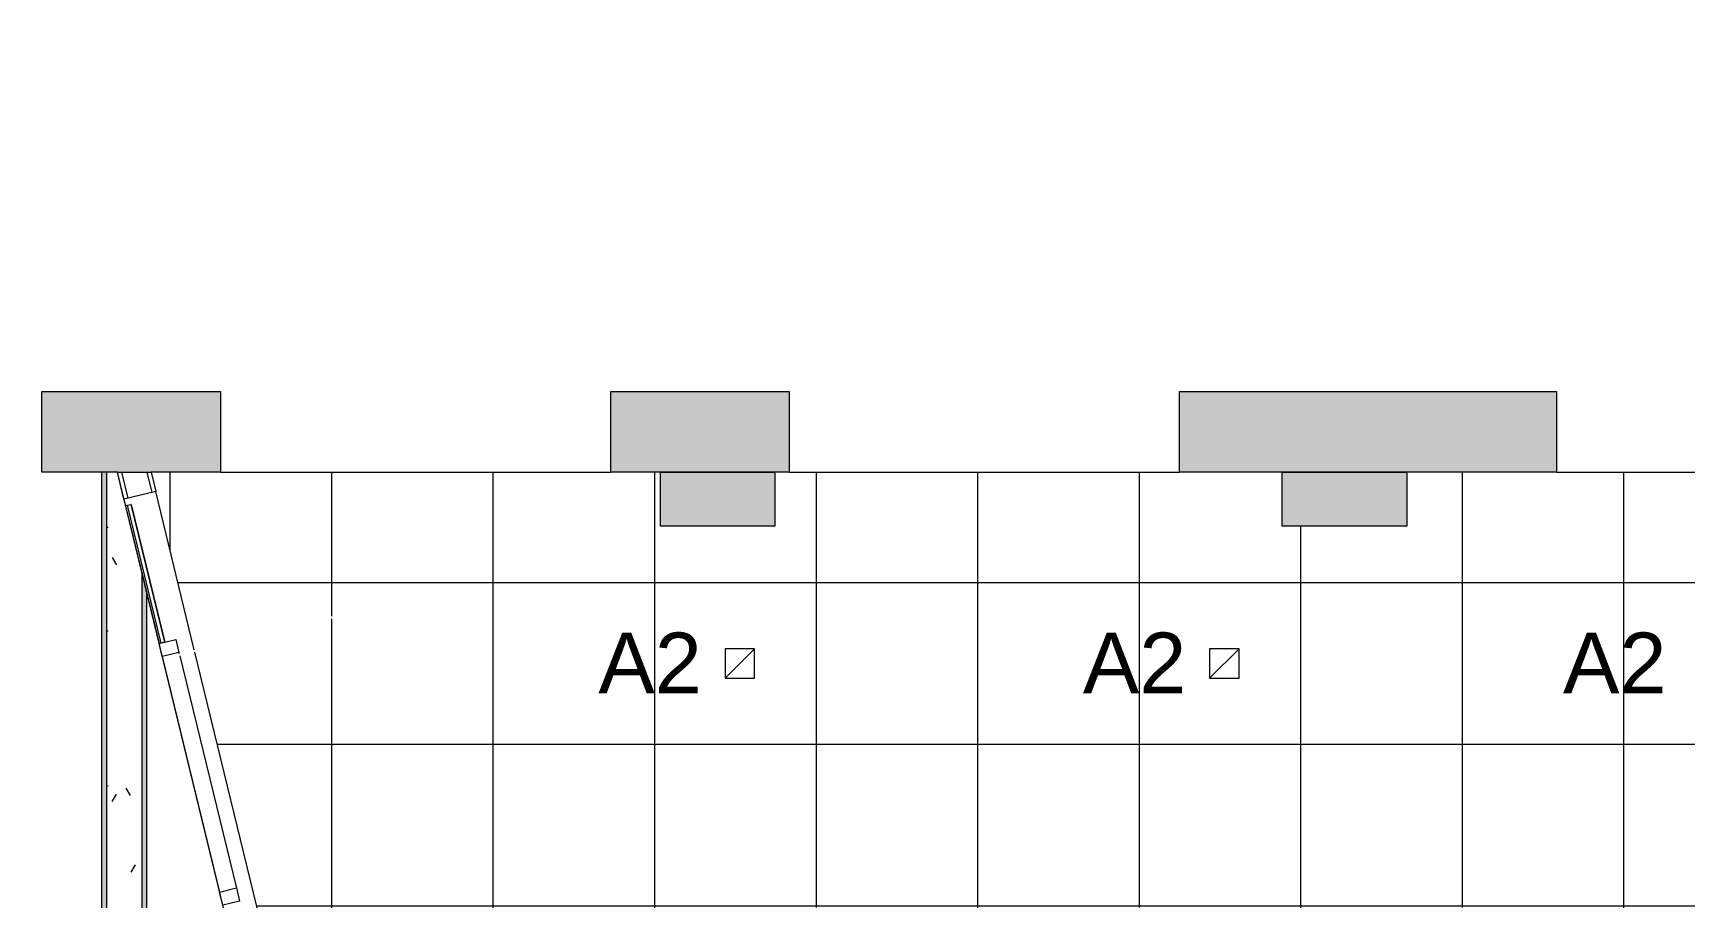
# Model space of a CAD drawing. Header units: inches. Extents: x 0 to 2454, y -180 to 1354.
# Drawn here: x 629.6 to 875, y 641.3 to 769.7 of the extents above; entities that cross this region are included whole.
import ezdxf

# ---------------------------------------------------------------- set-up
doc = ezdxf.new("R2010")
doc.units = ezdxf.units.IN
doc.header["$MEASUREMENT"] = 0
for name, color, linetype, lineweight in [('A-CLNG', 13, 'Continuous', 13), ('A-CLNG-PATT', 13, 'Continuous', 13), ('A-COLS', 52, 'Continuous', 13), ('A-DETL', 90, 'Continuous', 9), ('A-GLAZ-CURT', 52, 'Continuous', 9), ('A-GLAZ-CWMG', 51, 'Continuous', 9), ('A-WALL', 113, 'Continuous', 13), ('A-WALL-PATT', 111, 'Continuous', 13), ('E-LITE-EQPM', 33, 'Continuous', 9), ('E-LITE-EQPM-IDEN', 33, 'Continuous', 9), ('I-WALL', 2, 'Continuous', 13), ('S-BEAM', 12, 'Continuous', 9)]:
    doc.layers.add(name, color=color, linetype=linetype, lineweight=lineweight)
doc.styles.add('Arial', font='arial.ttf', dxfattribs={"height": 9})

# ---------------------------------------------------------------- blocks, each defined once
blk = doc.blocks.new('System Panel - Glazed-7517048-Level XX  RCP')
at = {"layer": 'A-GLAZ-CURT', "lineweight": 13}
for p, q in [((-10.53, -0.13), (-10.53, 0.37)), ((-10.53, 0.37), (10.53, 0.37)), ((10.53, 0.37), (10.53, -0.13)), ((10.53, -0.13), (-10.53, -0.13))]:
    blk.add_line(p, q, dxfattribs=at)
blk = doc.blocks.new('perimeter columns - perimeter columns-7228800-Level XX  RCP')
at = {"layer": 'A-COLS', "lineweight": 9}
h = blk.add_hatch(color=7, dxfattribs=at)
h.paths.add_polyline_path([(1390.51, 84), (1421.51, 84), (1426.24, 85.3), (1422.09, 94), (1390.51, 94)], flags=0)
h.paths.add_polyline_path([(1290.47, 84), (1305.95, 84), (1305.95, 94), (1287.95, 94), (1287.95, 84)], flags=0)
h.paths.add_polyline_path([(1165.47, 84), (1184.95, 84), (1184.95, 94), (1159.95, 94), (1159.95, 84)], flags=0)
h.paths.add_polyline_path([(715.47, 84), (743.95, 84), (743.95, 94), (685, 94), (685, 84), (715.33, 84)], flags=0)
h.paths.add_polyline_path([(629, 84), (629, 94), (571, 94), (571, 84), (602.39, 84)], flags=0)
h.paths.add_polyline_path([(483.64, 84), (515, 84), (515, 94), (457, 94), (457, 84), (478.77, 84)], flags=0)
h.paths.add_polyline_path([(345.72, 84), (401, 84), (401, 94), (343, 94), (343, 84)], flags=0)
h.paths.add_polyline_path([(265.47, 84), (287, 84), (287, 94), (229, 94), (229, 84), (255.6, 84)], flags=0)
h.paths.add_polyline_path([(115.47, 84), (173, 84), (173, 94), (115, 94), (115, 84)], flags=0)
h.paths.add_polyline_path([(20.72, 84), (59, 84), (59, 94), (12, 94), (12, 84), (15.47, 84)], flags=0)
h.paths.add_polyline_path([(834.08, 84), (838.95, 84), (838.95, 94), (819.95, 94), (819.95, 84)], flags=0)
h.paths.add_polyline_path([(953.33, 84), (953.95, 84), (953.95, 94), (931.95, 94), (931.95, 84)], flags=0)
h.paths.add_polyline_path([(1079.95, 84), (1079.95, 94), (1056.95, 94), (1056.95, 84)], flags=0)
h.paths.add_polyline_path([(1523.01, 178.61), (1524.2, 182.34), (1524.2, 206.47), (1515.95, 206.47), (1515.95, 182.29), (1521.43, 179.43)], flags=0)
h.paths.add_polyline_path([(1515.95, 318.22), (1524.2, 318.22), (1524.2, 348.22), (1515.95, 348.22)], flags=0)
h.paths.add_polyline_path([(1524.2, 436.04), (1524.2, 456.04), (1515.95, 456.04), (1515.95, 436.04), (1520.72, 436.04)], flags=0)
h.paths.add_polyline_path([(1520.72, 551.04), (1524.2, 551.04), (1524.2, 569.54), (1515.95, 569.54), (1515.95, 551.04)], flags=0)
h.paths.add_polyline_path([(1515.95, 680.5), (1524.2, 680.5), (1524.2, 704.5), (1515.95, 704.5)], flags=0)
h.paths.add_polyline_path([(945.45, 696.5), (952.2, 696.5), (952.2, 704.5), (932.2, 704.5), (932.2, 696.5), (943.17, 696.5)], flags=0)
h.paths.add_polyline_path([(833.7, 696.5), (833.7, 704.5), (815.2, 704.5), (815.2, 696.5), (832.87, 696.5)], flags=0)
h.paths.add_polyline_path([(547.9, 696.5), (574.9, 696.5), (574.9, 704.5), (560.9, 704.5), (560.9, 769.75), (547.9, 769.75), (547.9, 710.5)], flags=0)
h.paths.add_polyline_path([(739.8, 696.5), (739.8, 704.5), (722.81, 704.5), (722.81, 696.5)], flags=0)
h.paths.add_polyline_path([(1390.47, 696.5), (1410.45, 696.5), (1410.45, 704.5), (1385.45, 704.5), (1385.45, 696.5)], flags=0)
h.paths.add_polyline_path([(1270.45, 696.5), (1301.45, 696.5), (1301.45, 704.5), (1270.45, 704.5)], flags=0)
h.paths.add_polyline_path([(1182.95, 696.5), (1182.95, 704.5), (1159.7, 704.5), (1159.7, 696.5), (1179.1, 696.5)], flags=0)
h.paths.add_polyline_path([(1049.7, 696.5), (1075.7, 696.5), (1075.7, 704.5), (1049.7, 704.5)], flags=0)
at = {"layer": 'A-COLS', "color": 8, "lineweight": 20}
for p, q in [((722.81, 704.5), (739.8, 704.5)), ((722.81, 696.5), (722.81, 704.5)), ((739.8, 704.5), (739.8, 696.5)), ((815.2, 704.5), (833.7, 704.5)), ((815.2, 696.5), (815.2, 704.5)), ((833.7, 704.5), (833.7, 696.5)), ((739.8, 696.5), (722.81, 696.5)), ((833.7, 696.5), (815.2, 696.5))]:
    blk.add_line(p, q, dxfattribs=at)
blk = doc.blocks.new('Rectangular Mullion - 2_ x 2 9_16_ rectangular-V2-Level XX  RCP')
at = {"layer": 'A-GLAZ-CWMG'}
for p, q in [((651.26, 677.73), (651.29, 677.61)), ((648.77, 677.12), (657.3, 642.14)), ((651.38, 677.24), (659.79, 642.75))]:
    blk.add_line(p, q, dxfattribs=at)
blk = doc.blocks.new('Rectangular Mullion - 2_ x 2 9_16_ rectangular-7349704-Level XX  RCP')
at = {"layer": 'A-GLAZ-CWMG', "lineweight": 20}
for p, q in [((1, 0.4375), (-1, 0.4375)), ((-1, 0.4375), (-1, -2.125)), ((1, -2.125), (1, 0.4375)), ((-1, -2.125), (1, -2.125))]:
    blk.add_line(p, q, dxfattribs=at)
blk = doc.blocks.new('Rectangular Mullion - 1 1_8_ x 7_8_ rectangular-7517046-Level XX  RCP')
at = {"layer": 'A-GLAZ-CWMG'}
for p, q in [((644.16, 699.73), (644.1, 699.71)), ((644.16, 699.73), (649.15, 679.27)), ((643.61, 699.59), (643.31, 699.52)), ((643.31, 699.52), (648.3, 679.06))]:
    blk.add_line(p, q, dxfattribs=at)
blk = doc.blocks.new('Pan Joist - 5_25_ x 8_5_-V34-Level XX  RCP')
at = {"layer": 'S-BEAM'}
h = blk.add_hatch(dxfattribs=at)
h.set_pattern_fill('FP_113', color=256, style=0, pattern_type=2)
h.set_pattern_definition([(90, (394.25, -643.1), (-7.68, 30.72), [1.267, -21.773, 1.267, -21.773, -122.88]), (90, (394.25, -643.1), (-7.68, 30.72), [-46.08, 1.267, -44.813, 1.267, -21.773, -53.76]), (90, (394.25, -643.1), (-7.68, 30.72), [-115.2, 1.267, -14.093, 1.267, -37.133]), (210, (390.41, -631.58), (-22.7643, -22.011075), [1.267, -21.773, 1.267, -21.773, -122.88]), (210, (390.41, -631.58), (-22.7643, -22.011075), [-46.08, 1.267, -44.813, 1.267, -21.773, -53.76]), (210, (390.41, -631.58), (-22.7643, -22.011075), [-115.2, 1.267, -14.093, 1.267, -37.133]), (330, (375.05, -627.74), (30.4443, -8.708925), [1.267, -21.773, 1.267, -21.773, -122.88]), (330, (375.05, -627.74), (30.4443, -8.708925), [-46.08, 1.267, -44.813, 1.267, -21.773, -53.76]), (330, (375.05, -627.74), (30.4443, -8.708925), [-115.2, 1.267, -14.093, 1.267, -37.133])])
h.paths.add_polyline_path([(173.02, 0.4), (173.02, 2.62), (-52.98, 2.62), (-52.98, -2.63), (173.02, -2.63), (173.02, -1.6)], flags=0)
h.paths.add_polyline_path([(-57.85, 2.62), (-295.37, 2.62), (-310.25, -1), (-310.25, -2.63), (-57.85, -2.63)], flags=0)
h = blk.add_hatch(dxfattribs=at)
h.set_pattern_fill('FP_114', color=256, style=0, pattern_type=2)
h.set_pattern_definition([(90, (394.25, -10.435), (-7.68, 2.551), [0.105, -1.808, 0.105, -1.808, -10.205]), (90, (394.25, -10.435), (-7.68, 2.551), [-3.827, 0.105, -3.722, 0.105, -1.808, -4.465]), (90, (394.25, -10.435), (-7.68, 2.551), [-9.567, 0.105, -1.17, 0.105, -3.084]), (182.745, (390.41, -9.478), (-30.3738199, -2.19314795), [1.099, -18.877, 1.099, -18.877, -106.539]), (182.745, (390.41, -9.478), (-30.3738199, -2.19314795), [-39.952, 1.099, -38.854, 1.099, -18.877, -46.611]), (182.745, (390.41, -9.478), (-30.3738199, -2.19314795), [-99.881, 1.099, -12.219, 1.099, -32.195]), (357.255, (375.05, -9.16), (22.8350565, -0.3580036), [1.099, -18.877, 1.099, -18.877, -106.539]), (357.255, (375.05, -9.16), (22.8350565, -0.3580036), [-39.952, 1.099, -38.854, 1.099, -18.877, -46.611]), (357.255, (375.05, -9.16), (22.8350565, -0.3580036), [-99.881, 1.099, -12.219, 1.099, -32.195])])
h.paths.add_polyline_path([(173.02, 3.33), (-52.98, 3.33), (-52.98, 2.62), (173.02, 2.62)], flags=0)
h.paths.add_polyline_path([(-57.85, 3.33), (-292.46, 3.33), (-295.37, 2.62), (-57.85, 2.62)], flags=0)
h = blk.add_hatch(dxfattribs=at)
h.set_pattern_fill('FP_112', color=256, style=0, pattern_type=2)
h.set_pattern_definition([(90, (394.25, 1.565), (-7.68, 2.551), [0.105, -1.808, 0.105, -1.808, -10.205]), (90, (394.25, 1.565), (-7.68, 2.551), [-3.827, 0.105, -3.722, 0.105, -1.808, -4.465]), (90, (394.25, 1.565), (-7.68, 2.551), [-9.567, 0.105, -1.17, 0.105, -3.084]), (182.745, (390.41, 2.522), (-30.3738199, -2.19314795), [1.099, -18.877, 1.099, -18.877, -106.539]), (182.745, (390.41, 2.522), (-30.3738199, -2.19314795), [-39.952, 1.099, -38.854, 1.099, -18.877, -46.611]), (182.745, (390.41, 2.522), (-30.3738199, -2.19314795), [-99.881, 1.099, -12.219, 1.099, -32.195]), (357.255, (375.05, 2.84), (22.8350565, -0.3580036), [1.099, -18.877, 1.099, -18.877, -106.539]), (357.255, (375.05, 2.84), (22.8350565, -0.3580036), [-39.952, 1.099, -38.854, 1.099, -18.877, -46.611]), (357.255, (375.05, 2.84), (22.8350565, -0.3580036), [-99.881, 1.099, -12.219, 1.099, -32.195])])
h.paths.add_polyline_path([(173.02, -2.63), (-52.98, -2.63), (-52.98, -3.33), (173.02, -3.33)], flags=0)
h.paths.add_polyline_path([(-57.85, -2.63), (-310.25, -2.63), (-310.25, -3.33), (-57.85, -3.33)], flags=0)
for p, q in [((-295.37, 2.62), (-57.85, 2.62)), ((-292.46, 3.33), (-57.85, 3.33)), ((-310.25, -2.63), (-57.85, -2.63)), ((-57.85, -3.33), (-310.25, -3.33))]:
    blk.add_line(p, q, dxfattribs=at)
blk = doc.blocks.new('L-Recessed Square Downlight - 4_ A2-7345227-Level XX  RCP')
at = {"layer": 'E-LITE-EQPM'}
for p, q in [((-2.1875, -2.1875), (-2.1875, 2.1875)), ((-2.1875, 2.1875), (2.1875, 2.1875)), ((-2.1875, 2.1875), (2.1875, -2.1875)), ((2.1875, 2.1875), (2.1875, -2.1875)), ((2.1875, -2.1875), (-2.1875, -2.1875))]:
    blk.add_line(p, q, dxfattribs=at)

msp = doc.modelspace()

# ---------------------------------------------------------------- hatches: boundary and pattern name
at = {"layer": 'A-CLNG-PATT'}
h = msp.add_hatch(dxfattribs=at)
h.set_pattern_fill('FP_8', color=256, style=0, pattern_type=2)
h.set_pattern_definition([(0, (769.955, 592.1), (0, -24), []), (270, (769.955, 592.1), (-24, -1e-15), [])])
h.paths.add_polyline_path([(913.95, 520.1), (913.95, 704.5), (833.7, 704.5), (833.7, 696.5), (815.2, 696.5), (815.2, 704.5), (739.8, 704.5), (739.8, 696.5), (722.81, 696.5), (722.81, 704.5), (647.12, 704.5), (653.54, 678.15), (685.17, 685.86), (685.26, 685.5), (653.63, 677.79), (692.08, 520.13), (692.08, 520.49), (692.21, 522.74), (816.33, 522.74), (816.33, 545.1), (841.58, 545.1), (841.58, 520.1), (895.72, 520.1)], flags=0)
h.paths.add_polyline_path([(839.33, 538.22), (839.33, 542.85), (818.58, 542.85), (818.58, 538.22), (832.87, 538.22)], flags=0)
h.paths.add_polyline_path([(841.53, 592.72), (841.48, 592.72), (841.48, 639.85), (842.43, 639.85), (842.43, 592.72), (841.53, 592.72)], flags=0)
h.paths.add_polyline_path([(745.53, 592.72), (745.48, 592.72), (745.48, 639.85), (746.43, 639.85), (746.43, 592.72), (745.53, 592.72)], flags=0)
h.paths.add_polyline_path([(793.57, 592.72), (793.48, 592.72), (793.48, 639.85), (794.43, 639.85), (794.43, 592.72), (793.86, 592.72)], flags=0)
at = {"layer": 'A-WALL-PATT', "lineweight": 9}
for points in [[(645.72, 704.5), (657.43, 704.5), (657.43, 716.5), (630.9, 716.5), (630.9, 704.5), (642.74, 704.5)], [(740.47, 704.5), (741.95, 704.5), (741.95, 716.5), (715.43, 716.5), (715.43, 704.5), (720.72, 704.5)], [(841.58, 704.5), (855.95, 704.5), (855.95, 716.5), (799.95, 716.5), (799.95, 704.5), (840.47, 704.5)]]:
    msp.add_hatch(color=7, dxfattribs=at).paths.add_polyline_path(points, flags=0)

# ---------------------------------------------------------------- linework, layer by layer
at = {"layer": 'A-CLNG'}
for p, q in [((657.43, 704.5), (715.43, 704.5)), ((741.95, 704.5), (799.95, 704.5)), ((855.95, 704.5), (913.95, 704.5)), ((653.54, 678.15), (647.81, 701.65)), ((685.46, 547.17), (653.63, 677.79))]:
    msp.add_line(p, q, dxfattribs=at)
at = {"layer": 'A-DETL'}
msp.add_line((682.2, 539.97), (642.1, 704.5), dxfattribs=at)
at = {"layer": 'A-WALL', "color": 8, "lineweight": 20}
for p, q in [((630.9, 704.5), (630.9, 716.5)), ((630.9, 716.5), (657.43, 716.5)), ((657.43, 716.5), (657.43, 704.5)), ((715.43, 704.5), (715.43, 716.5)), ((715.43, 716.5), (741.95, 716.5)), ((741.95, 716.5), (741.95, 704.5)), ((799.95, 704.5), (799.95, 716.5)), ((799.95, 716.5), (855.95, 716.5)), ((855.95, 716.5), (855.95, 704.5)), ((642.1, 704.5), (630.9, 704.5)), ((657.43, 704.5), (647.12, 704.5)), ((741.95, 704.5), (715.43, 704.5)), ((855.95, 704.5), (799.95, 704.5))]:
    msp.add_line(p, q, dxfattribs=at)
at = {"layer": 'A-WALL'}
for p, q in [((642.1, 704.5), (647.12, 704.5)), ((642.74, 704.5), (643.68, 700.64)), ((646.47, 704.5), (647.2, 701.5))]:
    msp.add_line(p, q, dxfattribs=at)
at = {"layer": 'I-WALL'}
for p, q in [((643.07, 700.49), (642.1, 704.5)), ((647.12, 704.5), (647.81, 701.65)), ((647.81, 701.65), (643.07, 700.49))]:
    msp.add_line(p, q, dxfattribs=at)
at = {"layer": 'I-WALL', "lineweight": 9}
msp.add_line((643.07, 700.49), (643.31, 699.52), dxfattribs=at)

# ---------------------------------------------------------------- block references
at = {"layer": 'A-COLS', "lineweight": 9}
msp.add_blockref('perimeter columns - perimeter columns-7228800-Level XX  RCP', (0, 0), dxfattribs=at)
at = {"layer": 'A-GLAZ-CURT', "rotation": 283.6977411180699}
msp.add_blockref('System Panel - Glazed-7517048-Level XX  RCP', (646.23, 689.4), dxfattribs=at)
at = {"layer": 'A-GLAZ-CWMG'}
for name in ['Rectangular Mullion - 1 1_8_ x 7_8_ rectangular-7517046-Level XX  RCP', 'Rectangular Mullion - 2_ x 2 9_16_ rectangular-V2-Level XX  RCP']:
    msp.add_blockref(name, (0, 0), dxfattribs=at)
at = {"layer": 'A-GLAZ-CWMG', "extrusion": (0, 0, -1), "rotation": 256.3022588819301}
for p in [(-648.96, 678.2), (-657.96, 641.28)]:
    msp.add_blockref('Rectangular Mullion - 2_ x 2 9_16_ rectangular-7349704-Level XX  RCP', p, dxfattribs=at)
at = {"layer": 'E-LITE-EQPM', "extrusion": (0, 0, -1), "rotation": 180}
for p in [(-734.6, 676.1), (-806.6, 676.1)]:
    msp.add_blockref('L-Recessed Square Downlight - 4_ A2-7345227-Level XX  RCP', p, dxfattribs=at)
at = {"layer": 'S-BEAM', "rotation": 269.9999999999999}
msp.add_blockref('Pan Joist - 5_25_ x 8_5_-V34-Level XX  RCP', (643.1, 394.25), dxfattribs=at)

# ---------------------------------------------------------------- texts
at = {"layer": 'E-LITE-EQPM-IDEN', "char_height": 9, "width": 18.786, "attachment_point": 1, "style": 'Arial'}
for insert in [(713.58, 680.69), (785.58, 680.69), (856.93, 680.69)]:
    msp.add_mtext('A2', dxfattribs=dict(at, insert=insert))

doc.saveas('drawing.dxf')
